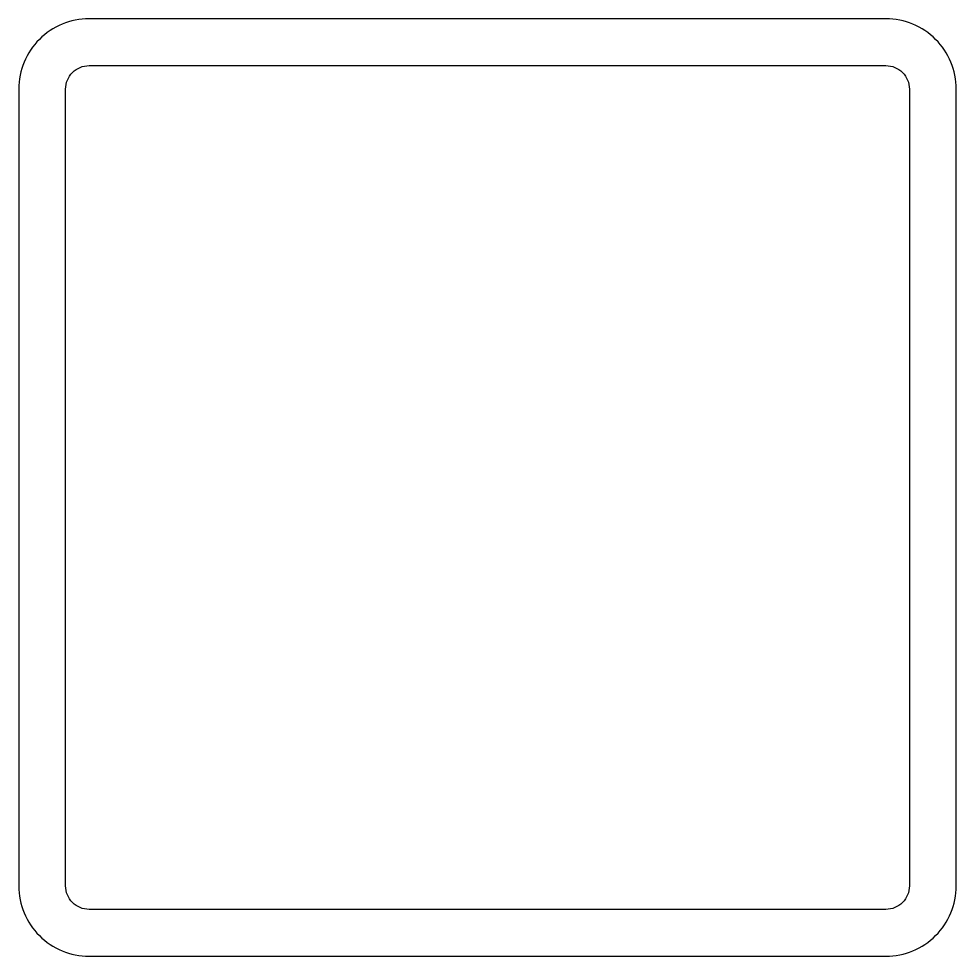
# Model space of a CAD drawing. Header units: millimetres. Extents: x 0 to 40, y 0 to 40.
import ezdxf

# ---------------------------------------------------------------- set-up
doc = ezdxf.new("R2010")
doc.units = ezdxf.units.MM
doc.layers.add('CUT', color=7, linetype='CONTINUOUS')
doc.layers.add('HOLE', color=7, linetype='CONTINUOUS')

msp = doc.modelspace()

# ---------------------------------------------------------------- linework, layer by layer
at = {"layer": 'CUT'}
msp.add_lwpolyline([(3, 0), (37, 0, 0.414214), (40, 3), (40, 37, 0.414214), (37, 40), (3, 40, 0.414214), (0, 37), (0, 3, 0.414214)], format="xyb", close=True, dxfattribs=at)
at = {"layer": 'HOLE'}
msp.add_lwpolyline([(2, 3), (2, 37, -0.414214), (3, 38), (37, 38, -0.414214), (38, 37), (38, 3, -0.414214), (37, 2), (3, 2, -0.414214)], format="xyb", close=True, dxfattribs=at)

doc.saveas('drawing.dxf')
